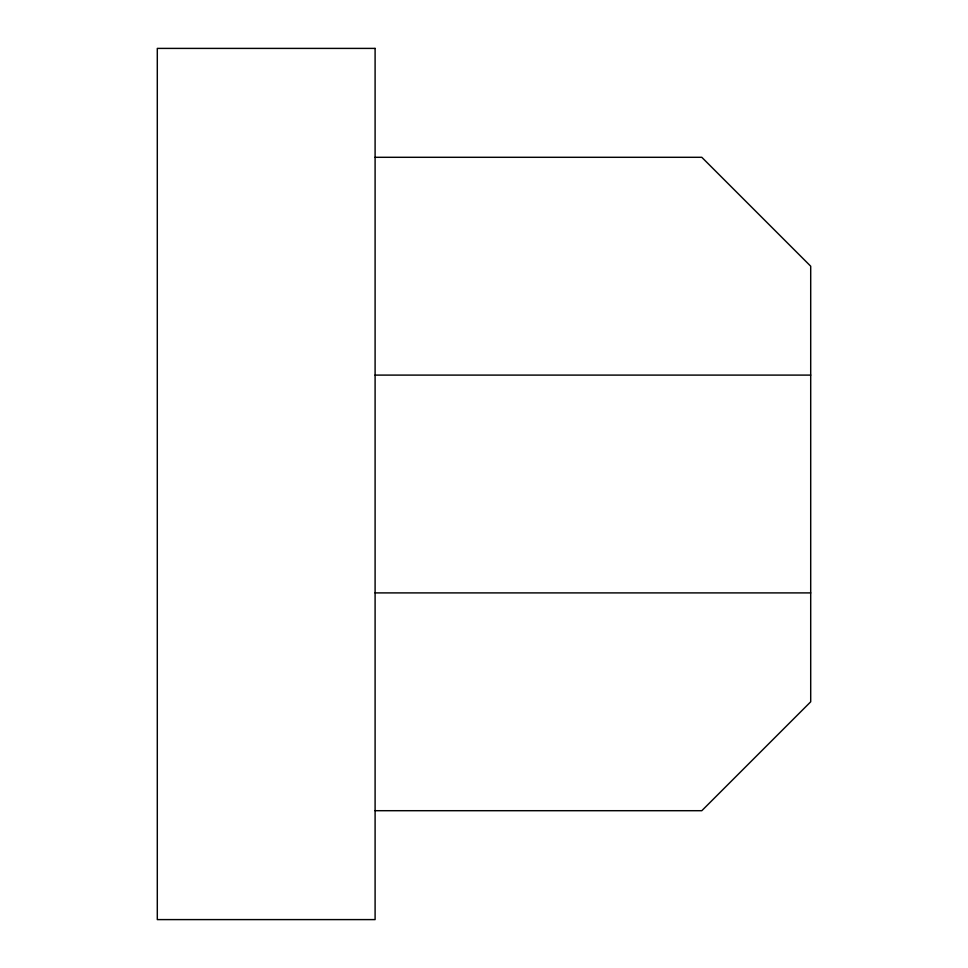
<?xml version="1.0" encoding="UTF-8"?>
<svg xmlns="http://www.w3.org/2000/svg" width="968" height="968" viewBox="0 0 968 968"><rect width="100%" height="100%" fill="white"/><g stroke="black" fill="none" stroke-linecap="round" stroke-linejoin="round"><path stroke-width="1.45" d="M375.1 157.3L701.8 157.3L810.7 266.2L810.7 701.8L701.8 810.7L375.1 810.7M375.1 375.1L810.7 375.1M375.1 592.9L810.7 592.9M375.1 48.4L157.3 48.4L157.3 919.6L375.1 919.6L375.1 48.4"/></g></svg>
